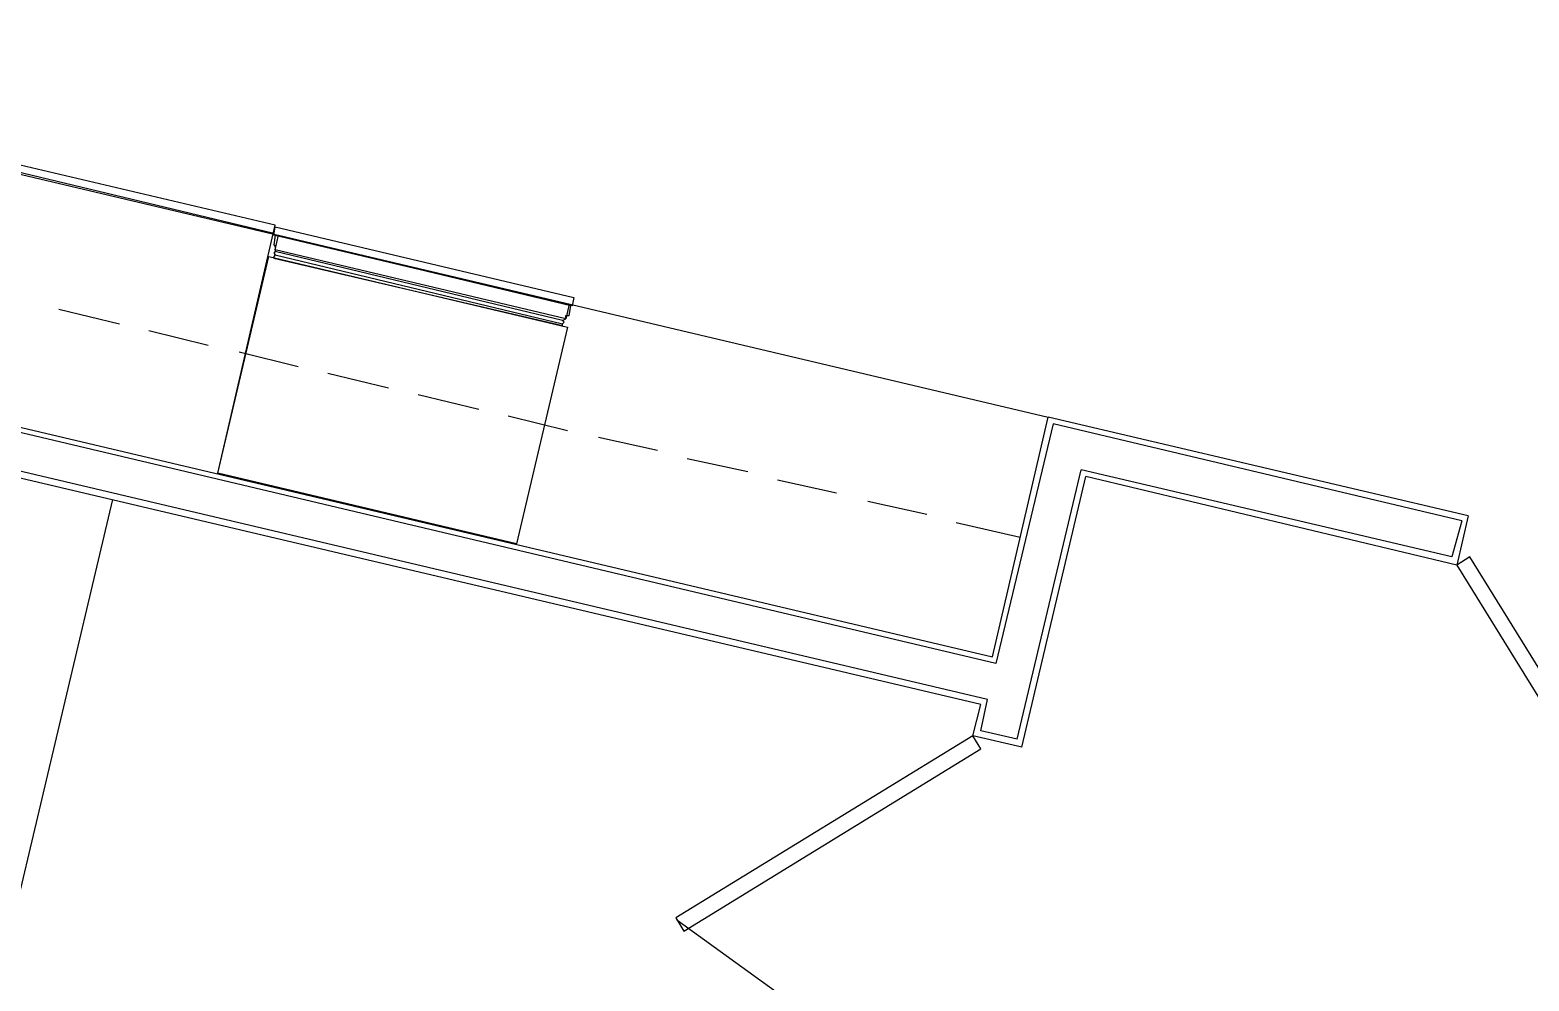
# Model space of a CAD drawing. Header units: feet. Extents: x -84 to 198, y -22 to 181.
# Drawn here: x 100.5 to 112.68, y 51.96 to 59.68 of the extents above; entities that cross this region are included whole.
import ezdxf

# ---------------------------------------------------------------- set-up
doc = ezdxf.new("R2010")
doc.units = ezdxf.units.FT
doc.layers.add('A-LINEA', color=7, linetype='CONTINUOUS')

msp = doc.modelspace()

# ---------------------------------------------------------------- linework, layer by layer
at = {"layer": 'A-LINEA'}
for p, q in [((89.2667, 61.1511), (108.7733, 56.5378)), ((88.8, 59.2044), (108.32, 54.5911)), ((108.3467, 54.5378), (88.7333, 59.1778)), ((102.48, 58.0311), (100.04, 58.6178)), ((102.4933, 58.0978), (100.0533, 58.6711)), ((102.0267, 56.0844), (102.4933, 58.0978)), ((104.8267, 57.3244), (102.4933, 57.8844)), ((104.8267, 57.3244), (102.4933, 57.8844)), ((102.4933, 57.8578), (104.8267, 57.2978)), ((102.4933, 57.8578), (104.8267, 57.2978)), ((100.7333, 57.4178), (101.2267, 57.2978)), ((101.4667, 57.2444), (101.9467, 57.1244)), ((102.2, 57.0711), (102.68, 56.9511)), ((102.92, 56.8978), (103.4133, 56.7778)), ((103.6533, 56.7244), (104.1467, 56.6044)), ((104.3867, 56.5511), (104.8667, 56.4311)), ((108.32, 54.5911), (108.7733, 56.5378)), ((112.1867, 55.7378), (108.7733, 56.5378)), ((108.8133, 56.4844), (108.3467, 54.5378)), ((112.1333, 55.6978), (108.8133, 56.4844)), ((108.2267, 54.2044), (99.2267, 56.3244)), ((105.12, 56.3778), (105.6, 56.2711)), ((105.84, 56.2044), (106.3333, 56.0978)), ((106.5733, 56.0311), (107.0533, 55.9244)), ((108.52, 53.9244), (109.04, 56.1111)), ((108.56, 53.8578), (109.08, 56.0578)), ((112.0533, 55.4044), (109.04, 56.1111)), ((112.0933, 55.3378), (109.08, 56.0578)), ((100.04, 51.0844), (101.1733, 55.8711)), ((107.3067, 55.8578), (107.7867, 55.7511)), ((108.0267, 55.6844), (108.5467, 55.5644)), ((112.1333, 55.6978), (112.0533, 55.4044)), ((112.1867, 55.7378), (112.0933, 55.3378)), ((108.16, 53.9511), (108.2267, 54.2044)), ((108.56, 53.8578), (108.16, 53.9511)), ((105.7558, 52.456), (107.5144, 51.1872))]:
    msp.add_line(p, q, dxfattribs=at)
for points in [[(104.92, 57.5111), (104.9067, 57.4444), (102.48, 58.0178), (102.4933, 58.0844), (104.92, 57.5111)], [(104.92, 57.5111), (104.9067, 57.4444), (102.48, 58.0178), (102.4933, 58.0844), (104.92, 57.5111)], [(102.4933, 58.0178), (102.48, 57.9378), (102.4933, 57.9244), (102.4933, 57.8978), (102.4933, 57.8844), (102.48, 57.8711), (102.4933, 57.8578), (102.48, 57.8444), (102.48, 57.8311), (104.8267, 57.2844), (104.8267, 57.2978), (104.84, 57.3111), (104.8267, 57.3244), (104.8533, 57.3378), (104.8533, 57.3644), (104.88, 57.3644), (104.8933, 57.4444), (102.4933, 58.0178)], [(102.4933, 58.0178), (102.48, 57.9378), (102.4933, 57.9244), (102.4933, 57.8978), (102.4933, 57.8844), (102.48, 57.8711), (102.4933, 57.8578), (102.48, 57.8444), (102.48, 57.8311), (104.8267, 57.2844), (104.8267, 57.2978), (104.84, 57.3111), (104.8267, 57.3244), (104.8533, 57.3378), (104.8533, 57.3644), (104.88, 57.3644), (104.8933, 57.4444), (102.4933, 58.0178)], [(104.88, 57.4578), (104.8533, 57.3378), (102.4933, 57.8978), (102.52, 58.0178), (104.88, 57.4578)], [(104.88, 57.4578), (104.8533, 57.3378), (102.4933, 57.8978), (102.52, 58.0178), (104.88, 57.4578)], [(102.44, 57.8444), (104.8667, 57.2711), (104.4533, 55.5111), (102.0267, 56.0844), (102.44, 57.8444)], [(108.52, 53.9244), (108.2267, 53.9911), (108.28, 54.2444), (99.1867, 56.3911)], [(112.0933, 55.3378), (113.5867, 52.9244), (113.6933, 52.9911), (112.2, 55.4044), (112.0933, 55.3378)], [(108.16, 53.9511), (105.7467, 52.4711), (105.8133, 52.3644), (108.2267, 53.8444), (108.16, 53.9511)]]:
    msp.add_lwpolyline(points, dxfattribs=at)

doc.saveas('drawing.dxf')
